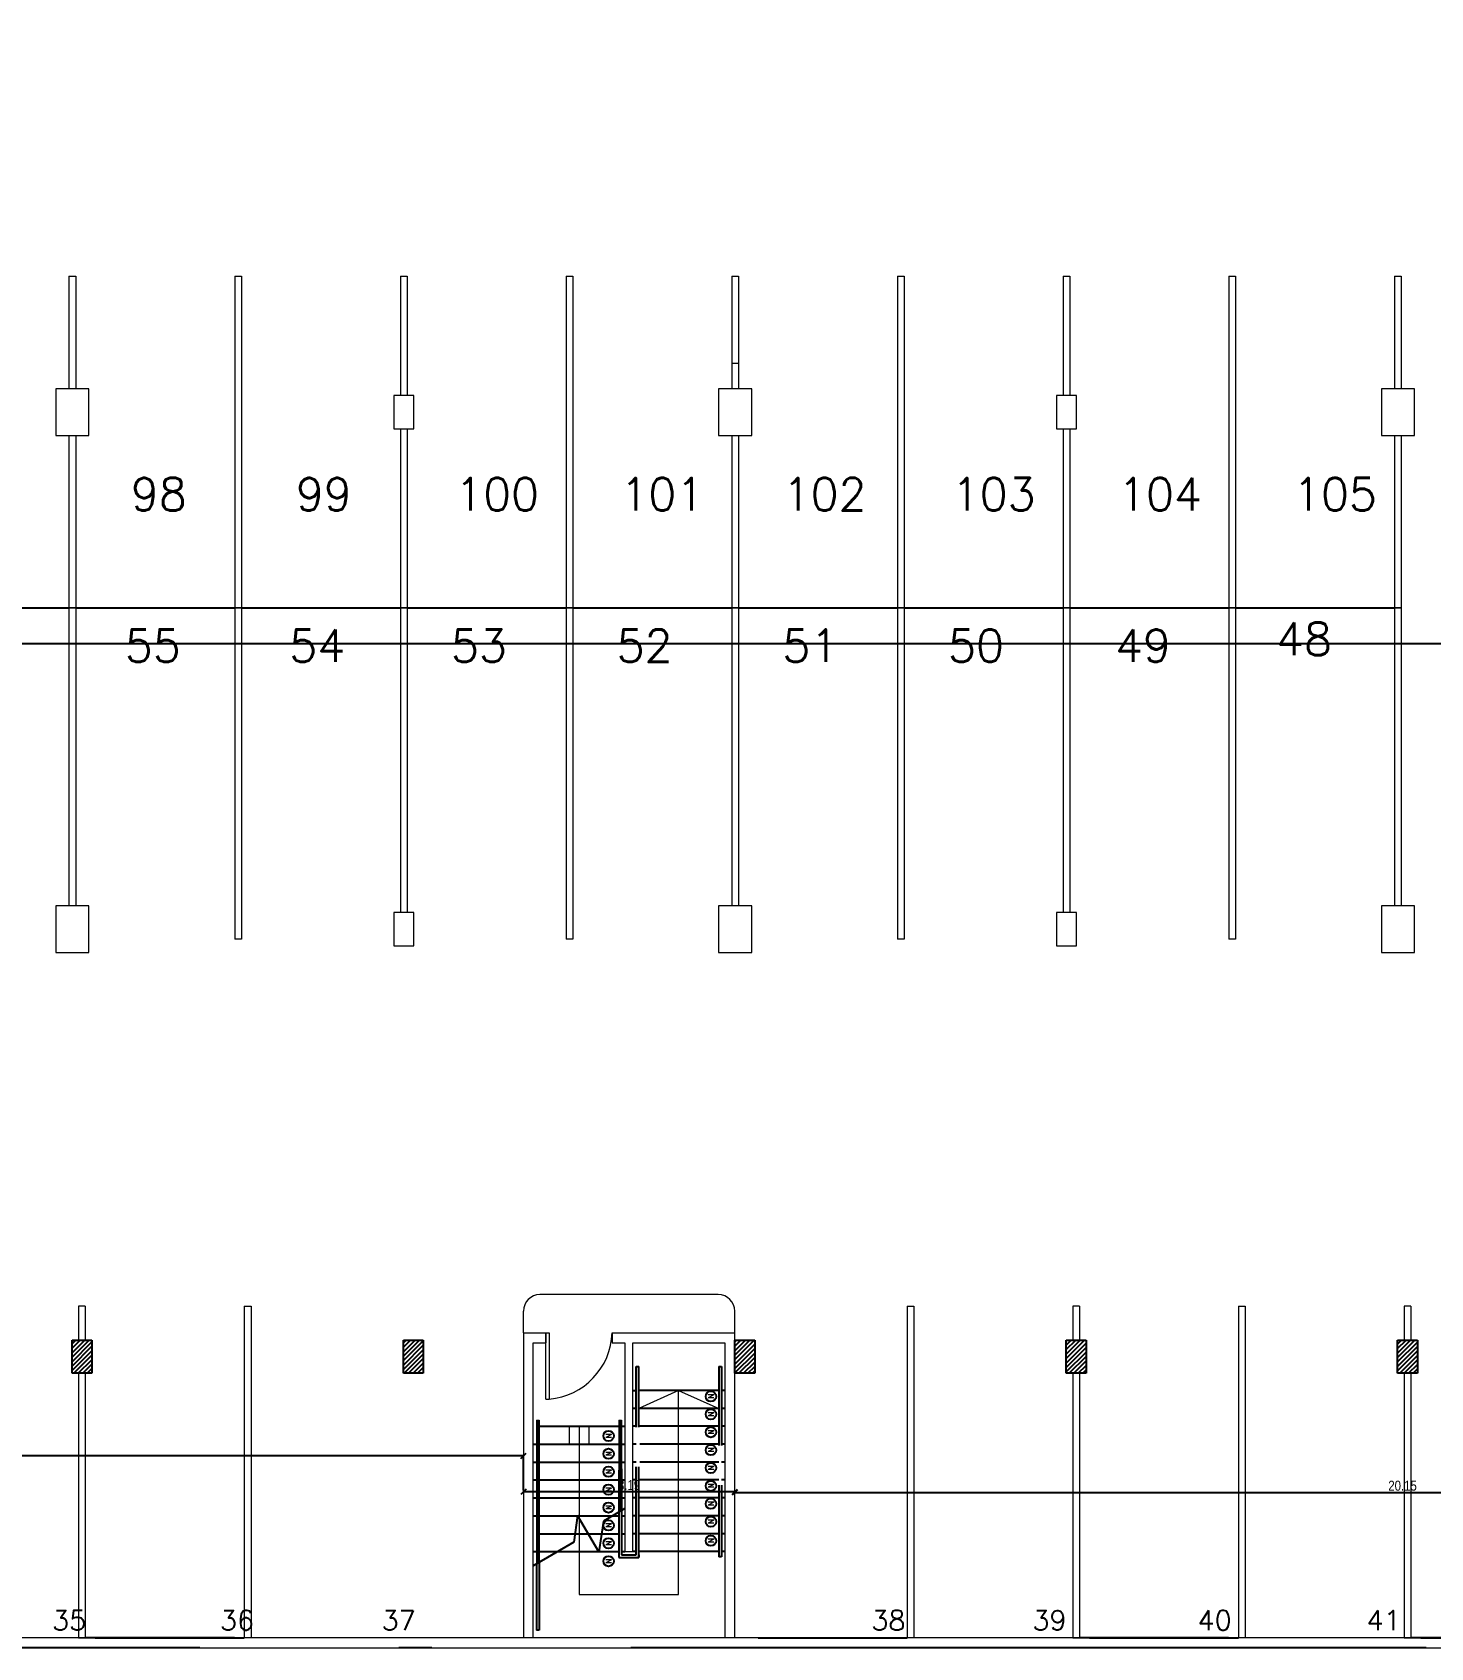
# Model space of a CAD drawing. Header units: millimetres. Extents: x 40 to 151, y 57 to 134.
# Drawn here: x 109.61 to 130.71, y 57 to 81.37 of the extents above; entities that cross this region are included whole.
import ezdxf
from ezdxf.enums import TextEntityAlignment as Align

# ---------------------------------------------------------------- set-up
doc = ezdxf.new("R2010")
doc.units = ezdxf.units.MM
for name, pattern in [('ACAD_ISO10W100', [18.5, 12, -3, 0.5, -3]), ('Center', [30, 12, -6, 6, -6]), ('Hidden', [7.14375, 4.7625, -2.38125]), ('Overhead', [3.96875, 2.38125, -1.5875])]:
    doc.linetypes.add(name, pattern=pattern)
for name, color, linetype, lineweight in [('000', 7, 'Continuous', 9), ('A-----NPP', 7, 'Continuous', 9), ('A-----TEP', 7, 'Continuous', 9), ('A-DOORSYM', 7, 'Continuous', 9), ('A-FLORHRM', 7, 'Continuous', 9), ('A-FLOROTM', 7, 'Continuous', 9), ('A-FLORSTM', 7, 'Continuous', 9), ('A-SECTMBM', 7, 'Overhead', 9), ('ARQ-MUROS', 7, 'Continuous', 9), ('C-PKNGCTM', 7, 'Continuous', 9), ('DIMENSION', 1, 'Continuous', 25), ('TAB-SUB', 7, 'Continuous', 9)]:
    doc.layers.add(name, color=color, linetype=linetype, lineweight=lineweight)
for name, color, linetype in [('ARQ-H°A°', 7, 'Continuous'), ('C', 7, 'Continuous'), ('estructura', 7, 'Continuous'), ('Lineas Escaleras', 7, 'Continuous'), ('Lineas Muros mampostería', 7, 'Continuous'), ('Lineas Proyecciones', 7, 'Hidden')]:
    doc.layers.add(name, color=color, linetype=linetype)
doc.styles.add('ARIALNARROW', font='ARIALN.TTF')
doc.styles.add('COTAS', font='simplex.shx', dxfattribs={"width": 0.8})
doc.styles.get("Standard").update_dxf_attribs({"font": 'txt.shx'})
doc.dimstyles.new('C', dxfattribs={"dimscale": 1.5, "dimtxt": 0.15, "dimasz": 0.08, "dimexe": 0.01, "dimexo": 0, "dimgap": 0.025, "dimtad": 1, "dimzin": 0, "dimdsep": 46, "dimtxsty": 'ARIALNARROW', "dimblk": 'OBLIQUE', "dimcen": 0, "dimclrd": 256, "dimclre": 256, "dimclrt": 256, "dimadec": 0, "dimazin": 0, "dimtfac": 1.666667, "dimtofl": 0, "dimtmove": 0, "dimatfit": 0, "dimldrblk": 'OBLIQUE', "dimfxl": 0.1, "dimtolj": 1, "dimtzin": 0, "dimarcsym": 0})

# ---------------------------------------------------------------- blocks, each defined once
blk = doc.blocks.new('_Oblique')
at = {"layer": 'estructura', "color": 0, "lineweight": -2}
blk.add_line((-0.5, -0.5), (0.5, 0.5), dxfattribs=at)
blk = doc.blocks.new('*D23')
at = {"layer": 'Defpoints', "color": 0}
for p in [(140.567797, 74.035162), (46.812789, 72.141201), (46.812789, 72.141201)]:
    blk.add_point(p, dxfattribs=at)
at = {"layer": 'DIMENSION', "lineweight": -2}
for p, q in [((140.567797, 74.035162), (140.567797, 72.131201)), ((46.812789, 72.141201), (46.812789, 72.131201)), ((140.567797, 72.141201), (46.812789, 72.141201))]:
    blk.add_line(p, q, dxfattribs=at)
at = {"layer": 'DIMENSION', "lineweight": -2, "xscale": 0.08, "yscale": 0.08, "zscale": 0.08, "rotation": 180}
blk.add_blockref('_Oblique', (46.812789, 72.141201), dxfattribs=at)
at = {"layer": 'DIMENSION', "lineweight": -2, "xscale": 0.08, "yscale": 0.08, "zscale": 0.08}
blk.add_blockref('_Oblique', (140.567797, 72.141201), dxfattribs=at)
at = {"layer": 'DIMENSION', "insert": (93.690293, 72.242777), "char_height": 0.15, "attachment_point": 5, "style": 'ARIALNARROW'}
blk.add_mtext('\\A1;93.76', dxfattribs=at)
blk = doc.blocks.new('*D28')
at = {"layer": 'Defpoints', "color": 0}
for p in [(120.2128, 59.336297), (140.3628, 59.336297), (140.3628, 59.336297)]:
    blk.add_point(p, dxfattribs=at)
at = {"layer": 'DIMENSION', "lineweight": -2}
for p, q in [((120.2128, 59.336297), (120.2128, 59.346297)), ((120.2128, 59.336297), (140.3628, 59.336297)), ((140.3628, 59.336297), (140.3628, 59.346297))]:
    blk.add_line(p, q, dxfattribs=at)
at = {"layer": 'DIMENSION', "lineweight": -2, "xscale": 0.08, "yscale": 0.08, "zscale": 0.08, "rotation": 180}
blk.add_blockref('_Oblique', (120.2128, 59.336297), dxfattribs=at)
at = {"layer": 'DIMENSION', "lineweight": -2, "xscale": 0.08, "yscale": 0.08, "zscale": 0.08}
blk.add_blockref('_Oblique', (140.3628, 59.336297), dxfattribs=at)
at = {"layer": 'DIMENSION', "insert": (130.2878, 59.437874), "char_height": 0.15, "attachment_point": 5, "style": 'ARIALNARROW'}
blk.add_mtext('\\A1;20.15', dxfattribs=at)
blk = doc.blocks.new('*D29')
at = {"layer": 'Defpoints', "color": 0}
for p in [(117.022801, 59.370532), (117.022801, 59.346297), (120.2128, 59.346297)]:
    blk.add_point(p, dxfattribs=at)
at = {"layer": 'DIMENSION', "lineweight": -2}
for p, q in [((117.022801, 59.370532), (117.022801, 59.336297)), ((120.2128, 59.346297), (117.022801, 59.346297)), ((120.2128, 59.346297), (120.2128, 59.356297))]:
    blk.add_line(p, q, dxfattribs=at)
at = {"layer": 'DIMENSION', "lineweight": -2, "xscale": 0.08, "yscale": 0.08, "zscale": 0.08, "rotation": 180}
blk.add_blockref('_Oblique', (117.022801, 59.346297), dxfattribs=at)
at = {"layer": 'DIMENSION', "lineweight": -2, "xscale": 0.08, "yscale": 0.08, "zscale": 0.08}
blk.add_blockref('_Oblique', (120.2128, 59.346297), dxfattribs=at)
at = {"layer": 'DIMENSION', "insert": (118.6178, 59.447874), "char_height": 0.15, "attachment_point": 5, "style": 'ARIALNARROW'}
blk.add_mtext('\\A1;3.19', dxfattribs=at)
blk = doc.blocks.new('*D30')
at = {"layer": 'Defpoints', "color": 0}
for p in [(94.7678, 59.890258), (94.7678, 59.590258), (117.022801, 59.370532)]:
    blk.add_point(p, dxfattribs=at)
at = {"layer": 'DIMENSION', "lineweight": -2}
for p, q in [((94.7678, 59.590258), (94.7678, 59.900258)), ((117.022801, 59.890258), (94.7678, 59.890258)), ((117.022801, 59.370532), (117.022801, 59.900258))]:
    blk.add_line(p, q, dxfattribs=at)
at = {"layer": 'DIMENSION', "lineweight": -2, "xscale": 0.08, "yscale": 0.08, "zscale": 0.08, "rotation": 180}
blk.add_blockref('_Oblique', (94.7678, 59.890258), dxfattribs=at)
at = {"layer": 'DIMENSION', "lineweight": -2, "xscale": 0.08, "yscale": 0.08, "zscale": 0.08}
blk.add_blockref('_Oblique', (117.022801, 59.890258), dxfattribs=at)
at = {"layer": 'DIMENSION', "insert": (105.8953, 59.991834), "char_height": 0.15, "attachment_point": 5, "style": 'ARIALNARROW'}
blk.add_mtext('\\A1;22.26', dxfattribs=at)

msp = doc.modelspace()

# ---------------------------------------------------------------- linework, layer by layer
at = {"color": 252, "linetype": 'ACAD_ISO10W100'}
msp.add_line((149.142794, 56.995026), (46.612789, 56.995026), dxfattribs=at)
at = {"linetype": 'ACAD_ISO10W100'}
msp.add_lwpolyline([(76.817792, 128.225162), (97.902829, 128.225162), (97.902829, 128.99709), (96.36283, 128.99709), (96.36283, 133.41709), (99.552829, 133.41709), (99.552829, 128.23333), (101.117792, 128.225162), (118.869052, 128.225162), (118.867792, 128.64895), (118.867792, 134.297957), (124.008173, 134.297957), (124.008173, 133.297957), (131.423559, 133.297957), (131.423559, 131.597957), (125.603559, 131.597957), (125.603559, 128.225162), (143.706885, 128.225162), (143.706885, 120.516251), (149.142794, 120.516251), (149.142794, 56.995026), (46.612789, 56.995026)], dxfattribs=at)
at = {"color": 252}
for centre in [(119.852732, 60.786445), (119.852732, 60.516445), (118.308581, 60.189848), (119.852732, 60.246445), (118.308581, 59.919848), (119.852732, 59.976445), (118.308581, 59.649848), (119.852732, 59.706445), (119.852732, 59.436445), (118.308581, 59.379848), (119.852732, 59.166445), (118.308581, 59.109848), (118.308581, 58.839848), (119.852732, 58.896445), (118.308581, 58.569848), (119.852732, 58.609174), (118.308581, 58.299848)]:
    msp.add_circle(centre, 0.078104, dxfattribs=at)
at = {"layer": '000', "color": 252, "ltscale": 0.01}
msp.add_line((120.166997, 76.375912), (120.268597, 76.375912), dxfattribs=at)
at = {"layer": 'A-----NPP', "color": 252}
msp.add_line((57.717797, 72.685162), (130.268597, 72.685162), dxfattribs=at)
at = {"layer": 'A-DOORSYM', "color": 252}
for p, q in [((117.362937, 60.744838), (117.362801, 61.744838)), ((117.362801, 61.744838), (117.412801, 61.744838)), ((117.412801, 61.744838), (117.412937, 60.744838)), ((117.362937, 60.744838), (117.412937, 60.744838))]:
    msp.add_line(p, q, dxfattribs=at)
msp.add_arc((117.321999, 61.782338), 1.041478, 275.009269, 357.936532, dxfattribs=at)
at = {"layer": 'A-FLORHRM', "color": 252}
for p, q in [((117.222801, 60.429693), (117.262801, 60.429693)), ((117.222801, 60.429693), (117.222801, 58.257719)), ((117.262801, 60.429693), (117.262801, 58.281198)), ((118.462801, 60.429693), (118.462801, 59.041334)), ((118.462801, 60.429693), (118.502801, 60.429693)), ((118.462801, 60.429693), (118.462801, 59.041334)), ((118.502801, 60.429693), (118.502801, 59.064813)), ((118.502801, 60.429693), (118.502801, 59.064813)), ((118.462801, 59.041334), (118.502801, 59.064813))]:
    msp.add_line(p, q, dxfattribs=at)
at = {"layer": 'A-FLORHRM', "color": 252, "linetype": 'Overhead'}
for p, q in [((117.232801, 60.429693), (117.232801, 58.263589)), ((117.232801, 60.429693), (117.232801, 58.263589)), ((117.252801, 60.429693), (117.252801, 58.275328)), ((117.252801, 60.429693), (117.252801, 58.275328)), ((118.472801, 60.429693), (118.472801, 59.047203)), ((118.472801, 60.429693), (118.472801, 59.047203)), ((118.492801, 60.429693), (118.492801, 59.058943)), ((118.492801, 60.429693), (118.492801, 59.058943))]:
    msp.add_line(p, q, dxfattribs=at)
at = {"layer": 'A-FLOROTM', "color": 252}
for p, q in [((119.9628, 62.321739), (117.272801, 62.321739)), ((117.022801, 61.744838), (117.022801, 62.071739)), ((120.2128, 61.744838), (120.2128, 62.071739))]:
    msp.add_line(p, q, dxfattribs=at)
for centre, start, end in [((117.272801, 62.071739), 90, 180), ((119.9628, 62.071739), 0, 90)]:
    msp.add_arc(centre, 0.25, start, end, dxfattribs=at)
at = {"layer": 'A-FLORSTM', "color": 252}
for p, q in [((119.363035, 60.875026), (118.762801, 60.605026)), ((119.363035, 57.795026), (119.363035, 60.875026)), ((119.363035, 60.875026), (119.9728, 60.605026)), ((117.712801, 60.335026), (117.712801, 60.065026)), ((117.862801, 60.335026), (117.862801, 57.795026)), ((118.012801, 60.335026), (118.012801, 60.065026)), ((117.840614, 58.985026), (117.843406, 58.985026)), ((118.507801, 59.067748), (118.507801, 58.985026)), ((118.507801, 58.883312), (118.507801, 58.715026)), ((117.172801, 58.445026), (117.197801, 58.445026)), ((118.160373, 58.445026), (118.163165, 58.445026)), ((117.862801, 57.795026), (119.363035, 57.795026))]:
    msp.add_line(p, q, dxfattribs=at)
at = {"layer": 'A-SECTMBM', "color": 252}
msp.add_line((117.840614, 58.985026), (117.843406, 58.985026), dxfattribs=at)
at = {"layer": 'ARQ-H°A°', "color": 252, "linetype": 'Continuous'}
for p, q in [((110.2128, 61.578825), (110.269137, 61.635162)), ((110.2128, 61.511474), (110.336488, 61.635162)), ((110.2128, 61.444122), (110.40384, 61.635162)), ((110.2128, 61.37677), (110.471192, 61.635162)), ((110.2128, 61.309418), (110.5128, 61.609418)), ((110.2128, 61.242066), (110.5128, 61.542066)), ((110.2128, 61.174714), (110.5128, 61.474714)), ((115.2128, 61.594783), (115.253179, 61.635162)), ((115.2128, 61.527431), (115.320531, 61.635162)), ((115.2128, 61.46008), (115.387883, 61.635162)), ((115.2128, 61.392728), (115.455234, 61.635162)), ((115.2128, 61.325376), (115.5128, 61.625376)), ((115.2128, 61.258024), (115.5128, 61.558024)), ((115.2128, 61.190672), (115.5128, 61.490672)), ((115.224642, 61.135162), (115.5128, 61.42332)), ((120.2128, 61.610741), (120.237221, 61.635162)), ((120.2128, 61.543389), (120.304573, 61.635162)), ((120.2128, 61.476037), (120.371925, 61.635162)), ((120.2128, 61.408685), (120.439277, 61.635162)), ((120.2128, 61.341334), (120.506629, 61.635162)), ((120.2128, 61.273982), (120.5128, 61.573982)), ((120.2128, 61.20663), (120.5128, 61.50663)), ((120.2128, 61.139278), (120.5128, 61.439278)), ((125.2128, 61.626699), (125.221263, 61.635162)), ((125.2128, 61.559347), (125.288615, 61.635162)), ((125.2128, 61.491995), (125.355967, 61.635162)), ((125.2128, 61.424643), (125.423319, 61.635162)), ((125.2128, 61.357291), (125.490671, 61.635162)), ((125.2128, 61.289939), (125.5128, 61.589939)), ((125.2128, 61.222588), (125.5128, 61.522588)), ((125.2128, 61.155236), (125.5128, 61.455236)), ((130.2128, 61.575305), (130.272657, 61.635162)), ((130.2128, 61.507953), (130.340009, 61.635162)), ((130.2128, 61.440601), (130.407361, 61.635162)), ((130.2128, 61.373249), (130.474713, 61.635162)), ((130.2128, 61.305897), (130.5128, 61.605897)), ((130.2128, 61.238545), (130.5128, 61.538545)), ((130.2128, 61.171193), (130.5128, 61.471193)), ((110.2406, 61.135162), (110.5128, 61.407362)), ((110.307952, 61.135162), (110.5128, 61.34001)), ((110.375304, 61.135162), (110.5128, 61.272658)), ((110.442656, 61.135162), (110.5128, 61.205306)), ((115.291994, 61.135162), (115.5128, 61.355968)), ((115.359346, 61.135162), (115.5128, 61.288616)), ((115.426698, 61.135162), (115.5128, 61.221264)), ((120.276036, 61.135162), (120.5128, 61.371926)), ((120.343388, 61.135162), (120.5128, 61.304574)), ((120.41074, 61.135162), (120.5128, 61.237222)), ((125.260078, 61.135162), (125.5128, 61.387884)), ((125.32743, 61.135162), (125.5128, 61.320532)), ((125.394782, 61.135162), (125.5128, 61.25318)), ((125.462134, 61.135162), (125.5128, 61.185828)), ((130.244121, 61.135162), (130.5128, 61.403842)), ((130.311472, 61.135162), (130.5128, 61.33649)), ((130.378824, 61.135162), (130.5128, 61.269138)), ((130.446176, 61.135162), (130.5128, 61.201786)), ((110.510008, 61.135162), (110.5128, 61.137954)), ((115.49405, 61.135162), (115.5128, 61.153912)), ((120.478092, 61.135162), (120.5128, 61.16987))]:
    msp.add_line(p, q, dxfattribs=at)
at = {"layer": 'ARQ-MUROS', "color": 252}
for p, q in [((117.022801, 61.744838), (117.022801, 57.145026)), ((117.022801, 61.744838), (117.362801, 61.744838)), ((117.362801, 61.744838), (117.362801, 61.594838)), ((118.362801, 61.744838), (118.672801, 61.744838)), ((118.362801, 61.744838), (118.362801, 61.594838)), ((118.672801, 61.744838), (120.2128, 61.744838)), ((120.2128, 57.145026), (120.2128, 61.744838)), ((117.172801, 57.145026), (117.172801, 61.594838)), ((117.172801, 61.594838), (117.362801, 61.594838)), ((118.362801, 61.594838), (118.552801, 61.594838)), ((118.552801, 61.594838), (118.552801, 58.445026)), ((118.672801, 58.445026), (118.672801, 61.594838)), ((118.672801, 61.594838), (120.0628, 61.594838)), ((120.0628, 61.594838), (120.0628, 57.145026)), ((118.552801, 58.445026), (118.672801, 58.445026))]:
    msp.add_line(p, q, dxfattribs=at)
at = {"layer": 'C', "color": 252}
for p, q in [((110.2128, 61.135162), (110.2128, 61.635162)), ((110.2128, 61.635162), (110.5128, 61.635162)), ((110.5128, 61.635162), (110.5128, 61.135162)), ((115.2128, 61.135162), (115.2128, 61.635162)), ((115.2128, 61.635162), (115.5128, 61.635162)), ((115.5128, 61.635162), (115.5128, 61.135162)), ((120.2128, 61.135162), (120.2128, 61.635162)), ((120.2128, 61.635162), (120.5128, 61.635162)), ((120.5128, 61.635162), (120.5128, 61.135162)), ((125.2128, 61.135162), (125.2128, 61.635162)), ((125.2128, 61.635162), (125.5128, 61.635162)), ((125.5128, 61.635162), (125.5128, 61.135162)), ((130.2128, 61.135162), (130.2128, 61.635162)), ((130.2128, 61.635162), (130.5128, 61.635162)), ((130.5128, 61.635162), (130.5128, 61.135162)), ((110.5128, 61.135162), (110.2128, 61.135162)), ((115.5128, 61.135162), (115.2128, 61.135162)), ((120.5128, 61.135162), (120.2128, 61.135162)), ((125.5128, 61.135162), (125.2128, 61.135162)), ((130.5128, 61.135162), (130.2128, 61.135162))]:
    msp.add_line(p, q, dxfattribs=at)
at = {"layer": 'C-PKNGCTM', "color": 252}
for p, q in [((110.166997, 77.685162), (110.268597, 77.685162)), ((110.166997, 77.685162), (110.166997, 75.985162)), ((110.268597, 77.685162), (110.268597, 75.985162)), ((112.666997, 77.685162), (112.768597, 77.685162)), ((112.666997, 77.685162), (112.666997, 72.685162)), ((112.768597, 77.685162), (112.768597, 72.685162)), ((115.166997, 77.685162), (115.268597, 77.685162)), ((115.166997, 77.685162), (115.166997, 75.885162)), ((115.268597, 77.685162), (115.268597, 75.885162)), ((117.666997, 77.685162), (117.768597, 77.685162)), ((117.666997, 77.685162), (117.666997, 72.685162)), ((117.768597, 77.685162), (117.768597, 72.685162)), ((120.166997, 77.685162), (120.268597, 77.685162)), ((120.166997, 77.685162), (120.166997, 75.985162)), ((120.268597, 77.685162), (120.268597, 75.985162)), ((122.666997, 77.685162), (122.768597, 77.685162)), ((122.666997, 77.685162), (122.666997, 72.685162)), ((122.768597, 77.685162), (122.768597, 72.685162)), ((125.166997, 77.685162), (125.268597, 77.685162)), ((125.166997, 77.685162), (125.166997, 75.885162)), ((125.268597, 77.685162), (125.268597, 75.885162)), ((127.666997, 77.685162), (127.768597, 77.685162)), ((127.666997, 77.685162), (127.666997, 72.685162)), ((127.768597, 77.685162), (127.768597, 72.685162)), ((130.166997, 77.685162), (130.268597, 77.685162)), ((130.166997, 77.685162), (130.166997, 75.985162)), ((130.268597, 77.685162), (130.268597, 75.985162)), ((115.166997, 75.385162), (115.166997, 72.685162)), ((115.268597, 75.385162), (115.268597, 72.685162)), ((125.166997, 75.385162), (125.166997, 72.685162)), ((125.268597, 75.385162), (125.268597, 72.685162)), ((110.166997, 75.285162), (110.166997, 72.685162)), ((110.268597, 75.285162), (110.268597, 72.685162)), ((120.166997, 75.285162), (120.166997, 72.685162)), ((120.268597, 75.285162), (120.268597, 72.685162)), ((130.166997, 75.285162), (130.166997, 72.685162)), ((130.268597, 75.285162), (130.268597, 72.685162)), ((110.166997, 72.685162), (110.268597, 72.685162)), ((110.166997, 72.685162), (110.166997, 68.185162)), ((110.268597, 72.685162), (110.166997, 72.685162)), ((110.268597, 72.685162), (110.268597, 68.185162)), ((112.768597, 72.685162), (112.666997, 72.685162)), ((112.666997, 72.685162), (112.768597, 72.685162)), ((112.666997, 72.685162), (112.666997, 67.685162)), ((112.768597, 72.685162), (112.768597, 67.685162)), ((115.268597, 72.685162), (115.166997, 72.685162)), ((115.166997, 72.685162), (115.268597, 72.685162)), ((115.166997, 72.685162), (115.166997, 68.085162)), ((115.268597, 72.685162), (115.268597, 68.085162)), ((117.768597, 72.685162), (117.666997, 72.685162)), ((117.666997, 72.685162), (117.768597, 72.685162)), ((117.666997, 72.685162), (117.666997, 67.685162)), ((117.768597, 72.685162), (117.768597, 67.685162)), ((120.268597, 72.685162), (120.166997, 72.685162)), ((120.166997, 72.685162), (120.268597, 72.685162)), ((120.166997, 72.685162), (120.166997, 68.185162)), ((120.268597, 72.685162), (120.268597, 68.185162)), ((122.768597, 72.685162), (122.666997, 72.685162)), ((122.666997, 72.685162), (122.768597, 72.685162)), ((122.666997, 72.685162), (122.666997, 67.685162)), ((122.768597, 72.685162), (122.768597, 67.685162)), ((125.268597, 72.685162), (125.166997, 72.685162)), ((125.166997, 72.685162), (125.268597, 72.685162)), ((125.166997, 72.685162), (125.166997, 68.085162)), ((125.268597, 72.685162), (125.268597, 68.085162)), ((127.768597, 72.685162), (127.666997, 72.685162)), ((127.666997, 72.685162), (127.768597, 72.685162)), ((127.666997, 72.685162), (127.666997, 67.685162)), ((127.768597, 72.685162), (127.768597, 67.685162)), ((130.268597, 72.685162), (130.166997, 72.685162)), ((130.166997, 72.685162), (130.268597, 72.685162)), ((130.166997, 72.685162), (130.166997, 68.185162)), ((130.268597, 72.685162), (130.268597, 68.185162)), ((112.768597, 67.685162), (112.666997, 67.685162)), ((117.768597, 67.685162), (117.666997, 67.685162)), ((122.768597, 67.685162), (122.666997, 67.685162)), ((127.768597, 67.685162), (127.666997, 67.685162)), ((110.4136, 62.145062), (110.312, 62.145062)), ((110.312, 62.145062), (110.312, 61.635162)), ((110.4136, 62.145062), (110.4136, 61.635162)), ((112.812, 62.145026), (112.9136, 62.145026)), ((112.812, 62.145026), (112.812, 57.145026)), ((112.9136, 62.145026), (112.9136, 57.145026)), ((122.812, 62.145026), (122.9136, 62.145026)), ((122.812, 62.145026), (122.812, 57.145026)), ((122.9136, 62.145026), (122.9136, 57.145026)), ((125.4136, 62.145062), (125.312, 62.145062)), ((125.312, 62.145062), (125.312, 61.635162)), ((125.4136, 62.145062), (125.4136, 61.635162)), ((127.812, 62.145026), (127.9136, 62.145026)), ((127.812, 62.145026), (127.812, 57.145026)), ((127.9136, 62.145026), (127.9136, 57.145026)), ((130.4136, 62.145062), (130.312, 62.145062)), ((130.312, 62.145062), (130.312, 61.635162)), ((130.4136, 62.145062), (130.4136, 61.635162)), ((110.312, 61.135162), (110.312, 57.145062)), ((110.4136, 61.135162), (110.4136, 57.145062)), ((125.312, 61.135162), (125.312, 57.145062)), ((125.4136, 61.135162), (125.4136, 57.145062)), ((130.312, 61.135162), (130.312, 57.145062)), ((130.4136, 61.135162), (130.4136, 57.145062)), ((110.312, 57.145062), (110.4136, 57.145062)), ((112.9136, 57.145026), (112.812, 57.145026)), ((122.9136, 57.145026), (122.812, 57.145026)), ((125.312, 57.145062), (125.4136, 57.145062)), ((127.9136, 57.145026), (127.812, 57.145026)), ((130.312, 57.145062), (130.4136, 57.145062))]:
    msp.add_line(p, q, dxfattribs=at)
at = {"layer": 'C-PKNGCTM', "color": 252, "lineweight": 25}
for p, q in [((107.768597, 72.685162), (110.166997, 72.685162)), ((107.768597, 72.685162), (110.166997, 72.685162)), ((110.268597, 72.685162), (112.666997, 72.685162)), ((110.268597, 72.685162), (112.666997, 72.685162)), ((112.768597, 72.685162), (115.166997, 72.685162)), ((112.768597, 72.685162), (115.166997, 72.685162)), ((115.268597, 72.685162), (117.666997, 72.685162)), ((115.268597, 72.685162), (117.666997, 72.685162)), ((117.768597, 72.685162), (120.166997, 72.685162)), ((117.768597, 72.685162), (120.166997, 72.685162)), ((120.268597, 72.685162), (122.666997, 72.685162)), ((120.268597, 72.685162), (122.666997, 72.685162)), ((122.768597, 72.685162), (125.166997, 72.685162)), ((122.768597, 72.685162), (125.166997, 72.685162)), ((125.268597, 72.685162), (127.666997, 72.685162)), ((125.268597, 72.685162), (127.666997, 72.685162)), ((127.768597, 72.685162), (130.166997, 72.685162)), ((127.768597, 72.685162), (130.166997, 72.685162)), ((110.5628, 57.145026), (112.812, 57.145026)), ((120.5628, 57.145026), (122.812, 57.145026)), ((125.5628, 57.145026), (127.812, 57.145026)), ((130.5628, 57.145026), (132.812, 57.145026))]:
    msp.add_line(p, q, dxfattribs=at)
at = {"layer": 'C-PKNGCTM', "color": 252, "linetype": 'Center', "lineweight": 25, "ltscale": 0.25}
for p, q in [((112.6628, 57.145062), (110.4136, 57.145062)), ((127.6628, 57.145062), (125.4136, 57.145062)), ((132.6628, 57.145062), (130.4136, 57.145062))]:
    msp.add_line(p, q, dxfattribs=at)
at = {"layer": 'Lineas Escaleras', "color": 252}
for p, q in [((117.262801, 60.335026), (118.462801, 60.335026)), ((118.502801, 60.335026), (118.552801, 60.335026)), ((117.172801, 60.065026), (117.222801, 60.065026)), ((117.262801, 60.065026), (118.462801, 60.065026)), ((118.502801, 60.065026), (118.552801, 60.065026)), ((117.172801, 59.795026), (117.222801, 59.795026)), ((117.262801, 59.795026), (118.462801, 59.795026)), ((118.502801, 59.795026), (118.552801, 59.795026)), ((117.172801, 59.525026), (117.222801, 59.525026)), ((117.262801, 59.525026), (118.462801, 59.525026)), ((118.502801, 59.525026), (118.552801, 59.525026)), ((117.172801, 59.255026), (117.222801, 59.255026)), ((117.262801, 59.255026), (118.462801, 59.255026)), ((118.502801, 59.255026), (118.552801, 59.255026)), ((117.172801, 58.985026), (117.222801, 58.985026)), ((117.262801, 58.985026), (118.366873, 58.985026)), ((117.841166, 58.988841), (117.782838, 58.586448)), ((118.162612, 58.441212), (117.841166, 58.988841)), ((118.462801, 59.041334), (118.229776, 58.904553)), ((118.555978, 59.096026), (118.502801, 59.064813)), ((118.229776, 58.904553), (118.162612, 58.441212)), ((117.782838, 58.586448), (117.172801, 58.22837)), ((117.262801, 58.715026), (117.801476, 58.715026)), ((118.001889, 58.715026), (118.202303, 58.715026)), ((117.172801, 58.445026), (117.222801, 58.445026)), ((117.262801, 58.445026), (117.541906, 58.445026))]:
    msp.add_line(p, q, dxfattribs=at)
at = {"layer": 'Lineas Muros mampostería', "color": 252, "lineweight": 18}
for p, q in [((110.467797, 75.985162), (109.967797, 75.985162)), ((109.967797, 75.985162), (109.967797, 75.285162)), ((110.467797, 75.285162), (110.467797, 75.985162)), ((115.367797, 75.885162), (115.067797, 75.885162)), ((115.067797, 75.885162), (115.067797, 75.385162)), ((115.367797, 75.385162), (115.367797, 75.885162)), ((120.467797, 75.985162), (119.967797, 75.985162)), ((119.967797, 75.985162), (119.967797, 75.285162)), ((120.467797, 75.285162), (120.467797, 75.985162)), ((125.367797, 75.885162), (125.067797, 75.885162)), ((125.067797, 75.885162), (125.067797, 75.385162)), ((125.367797, 75.385162), (125.367797, 75.885162)), ((130.467797, 75.985162), (129.967797, 75.985162)), ((129.967797, 75.985162), (129.967797, 75.285162)), ((130.467797, 75.285162), (130.467797, 75.985162)), ((115.067797, 75.385162), (115.367797, 75.385162)), ((125.067797, 75.385162), (125.367797, 75.385162)), ((109.967797, 75.285162), (110.467797, 75.285162)), ((119.967797, 75.285162), (120.467797, 75.285162)), ((129.967797, 75.285162), (130.467797, 75.285162)), ((110.467797, 68.185162), (109.967797, 68.185162)), ((109.967797, 68.185162), (109.967797, 67.485162)), ((110.467797, 67.485162), (110.467797, 68.185162)), ((115.367797, 68.085162), (115.067797, 68.085162)), ((115.067797, 68.085162), (115.067797, 67.585162)), ((115.367797, 67.585162), (115.367797, 68.085162)), ((120.467797, 68.185162), (119.967797, 68.185162)), ((119.967797, 68.185162), (119.967797, 67.485162)), ((120.467797, 67.485162), (120.467797, 68.185162)), ((125.367797, 68.085162), (125.067797, 68.085162)), ((125.067797, 68.085162), (125.067797, 67.585162)), ((125.367797, 67.585162), (125.367797, 68.085162)), ((130.467797, 68.185162), (129.967797, 68.185162)), ((129.967797, 68.185162), (129.967797, 67.485162)), ((130.467797, 67.485162), (130.467797, 68.185162)), ((115.067797, 67.585162), (115.367797, 67.585162)), ((125.067797, 67.585162), (125.367797, 67.585162)), ((109.967797, 67.485162), (110.467797, 67.485162)), ((119.967797, 67.485162), (120.467797, 67.485162)), ((129.967797, 67.485162), (130.467797, 67.485162)), ((120.2128, 61.635162), (120.2128, 61.135162)), ((89.942789, 56.995026), (149.142794, 56.995026))]:
    msp.add_line(p, q, dxfattribs=at)
at = {"layer": 'Lineas Proyecciones', "color": 252, "linetype": 'Hidden', "ltscale": 0.25}
for p, q in [((118.722801, 58.535026), (118.722801, 61.235026)), ((118.722801, 61.235026), (118.762801, 61.235026)), ((118.762801, 58.535026), (118.762801, 61.235026)), ((119.9728, 61.235026), (119.9728, 58.365026)), ((119.9728, 61.235026), (120.0128, 61.235026)), ((120.0128, 61.235026), (120.0128, 58.365026)), ((118.672801, 60.875026), (118.722801, 60.875026)), ((119.9728, 60.875026), (118.762801, 60.875026)), ((120.0628, 60.875026), (120.0128, 60.875026)), ((118.722801, 60.605026), (118.672801, 60.605026)), ((119.9728, 60.605026), (118.762801, 60.605026)), ((120.0628, 60.605026), (120.0128, 60.605026)), ((118.722801, 60.335026), (118.672801, 60.335026)), ((119.9728, 60.335026), (118.762801, 60.335026)), ((120.0628, 60.335026), (120.0128, 60.335026)), ((118.722801, 60.065026), (118.672801, 60.065026)), ((119.9728, 60.065026), (118.762801, 60.065026)), ((120.0628, 60.065026), (120.0128, 60.065026)), ((118.722801, 59.795026), (118.672801, 59.795026)), ((119.9728, 59.795026), (118.762801, 59.795026)), ((120.0628, 59.795026), (120.0128, 59.795026)), ((118.462801, 59.671334), (118.462801, 58.535026)), ((118.462801, 59.581334), (118.462801, 58.445026)), ((118.502801, 59.694813), (118.502801, 58.535026)), ((118.502801, 59.604813), (118.502801, 58.445026)), ((118.722801, 59.525026), (118.672801, 59.525026)), ((119.9728, 59.525026), (118.762801, 59.525026)), ((120.0628, 59.525026), (120.0128, 59.525026)), ((118.722801, 59.255026), (118.672801, 59.255026)), ((119.9728, 59.255026), (118.762801, 59.255026)), ((120.0628, 59.255026), (120.0128, 59.255026)), ((118.366873, 58.985026), (118.462801, 58.985026)), ((118.366873, 58.985026), (118.461873, 58.985026)), ((118.502801, 58.985026), (118.552801, 58.985026)), ((118.502801, 58.985026), (118.552801, 58.985026)), ((118.722801, 58.985026), (118.672801, 58.985026)), ((119.968034, 58.985026), (118.758036, 58.985026)), ((120.0628, 58.985026), (120.0128, 58.985026)), ((117.801476, 58.715026), (118.001889, 58.715026)), ((117.801476, 58.715026), (118.001889, 58.715026)), ((118.107303, 58.715026), (118.462801, 58.715026)), ((118.107303, 58.715026), (118.472801, 58.715026)), ((118.502801, 58.715026), (118.552801, 58.715026)), ((118.722801, 58.715026), (118.672801, 58.715026)), ((118.722801, 58.395026), (118.722801, 58.535026)), ((119.968034, 58.715026), (118.758036, 58.715026)), ((118.762801, 58.355026), (118.762801, 58.535026)), ((120.0628, 58.715026), (120.0128, 58.715026)), ((117.222801, 58.257719), (117.222801, 57.261284)), ((117.262801, 58.281198), (117.262801, 57.261284)), ((117.541906, 58.445026), (118.160373, 58.445026)), ((117.541906, 58.445026), (118.160373, 58.445026)), ((118.163165, 58.445026), (118.472801, 58.445026)), ((118.163165, 58.445026), (118.472801, 58.445026)), ((118.462801, 58.445026), (118.462801, 58.355026)), ((118.462801, 58.355026), (118.762801, 58.355026)), ((118.502801, 58.445026), (118.552801, 58.445026)), ((118.502801, 58.445026), (118.502801, 58.395026)), ((118.502801, 58.395026), (118.722801, 58.395026)), ((118.727567, 58.445026), (118.677567, 58.445026)), ((119.968034, 58.445026), (118.758036, 58.445026)), ((118.762801, 58.395026), (118.762801, 58.355026)), ((118.762801, 58.385026), (118.762801, 58.365026)), ((118.762801, 58.385026), (118.762801, 58.365026)), ((120.0128, 58.365026), (119.9728, 58.365026)), ((120.0028, 58.365026), (119.9828, 58.365026)), ((120.0028, 58.365026), (119.9828, 58.365026)), ((120.0628, 58.445026), (120.0128, 58.445026)), ((117.262801, 57.261284), (117.222801, 57.261284)), ((117.252801, 57.261284), (117.232801, 57.261284)), ((117.252801, 57.261284), (117.232801, 57.261284))]:
    msp.add_line(p, q, dxfattribs=at)
at = {"layer": 'TAB-SUB', "color": 252}
msp.add_line((148.942794, 57.145026), (80.417797, 57.145026), dxfattribs=at)

# ---------------------------------------------------------------- texts
at = {"color": 252, "style": 'COTAS', "width": 0.8}
for p in [(119.852732, 60.786445), (119.852732, 60.516445), (118.308581, 60.189848), (119.852732, 60.246445), (119.852732, 59.976445), (118.308581, 59.919848), (119.852732, 59.706445), (118.308581, 59.649848), (118.308581, 59.379848), (119.852732, 59.436445), (118.308581, 59.109848), (119.852732, 59.166445), (118.308581, 58.839848), (119.852732, 58.896445), (118.308581, 58.569848), (119.852732, 58.609174), (118.308581, 58.299848)]:
    msp.add_attdef('N', text='01', height=0.087181, rotation=270, dxfattribs=at).set_placement(p, align=Align.MIDDLE_CENTER)
at = {"layer": 'A-----TEP', "color": 252}
for s, height, p in [('98', 0.491766, (111.101364, 74.150351)), ('99', 0.491766, (113.592164, 74.150351)), ('100', 0.491766, (115.995072, 74.150351)), ('101', 0.491766, (118.485872, 74.150351)), ('102', 0.491766, (120.935072, 74.150351)), ('103', 0.491766, (123.485872, 74.150351)), ('104', 0.491766, (125.995072, 74.150351)), ('105', 0.491766, (128.635832, 74.150351)), ('48', 0.491766, (128.378993, 71.968231)), ('55', 0.491766, (111.010531, 71.866633)), ('54', 0.491766, (113.490437, 71.866633)), ('53', 0.491766, (115.930531, 71.866633)), ('52', 0.491766, (118.430437, 71.866633)), ('51', 0.491766, (120.930531, 71.866633)), ('50', 0.491766, (123.430437, 71.866633)), ('49', 0.491766, (125.950323, 71.866633)), ('35', 0.3, (109.913406, 57.25787)), ('36', 0.3, (112.445624, 57.25787)), ('37', 0.3, (114.883571, 57.25787)), ('38', 0.3, (122.273481, 57.25787)), ('39', 0.3, (124.704281, 57.25787)), ('40', 0.3, (127.194959, 57.25787)), ('41', 0.3, (129.745759, 57.25787))]:
    msp.add_text(s, height=height, dxfattribs=at).set_placement(p)

# ---------------------------------------------------------------- dimensions: what is measured, and where the dimension line sits
at = {"layer": 'DIMENSION'}
for base, p1, p2, picture, middle in [((46.812789, 72.141201), (140.567797, 74.035162), (46.812789, 72.141201), '*D23', (93.690293, 72.242777)), ((94.7678, 59.890258), (117.022801, 59.370532), (94.7678, 59.590258), '*D30', (105.8953, 59.991834)), ((117.022801, 59.346297), (120.2128, 59.346297), (117.022801, 59.370532), '*D29', (118.6178, 59.447874)), ((140.3628, 59.336297), (120.2128, 59.336297), (140.3628, 59.336297), '*D28', (130.2878, 59.437874))]:
    dim = msp.add_linear_dim(base=base, p1=p1, p2=p2, dimstyle='C', override={"dimscale": 1, "dimlfac": 1, "dimtxsty": 'ARIALNARROW', "dimtolj": 1}, dxfattribs=at)
    dim.commit()
    dim.dimension.update_dxf_attribs({"geometry": picture, "text_midpoint": middle})

doc.saveas('drawing.dxf')
